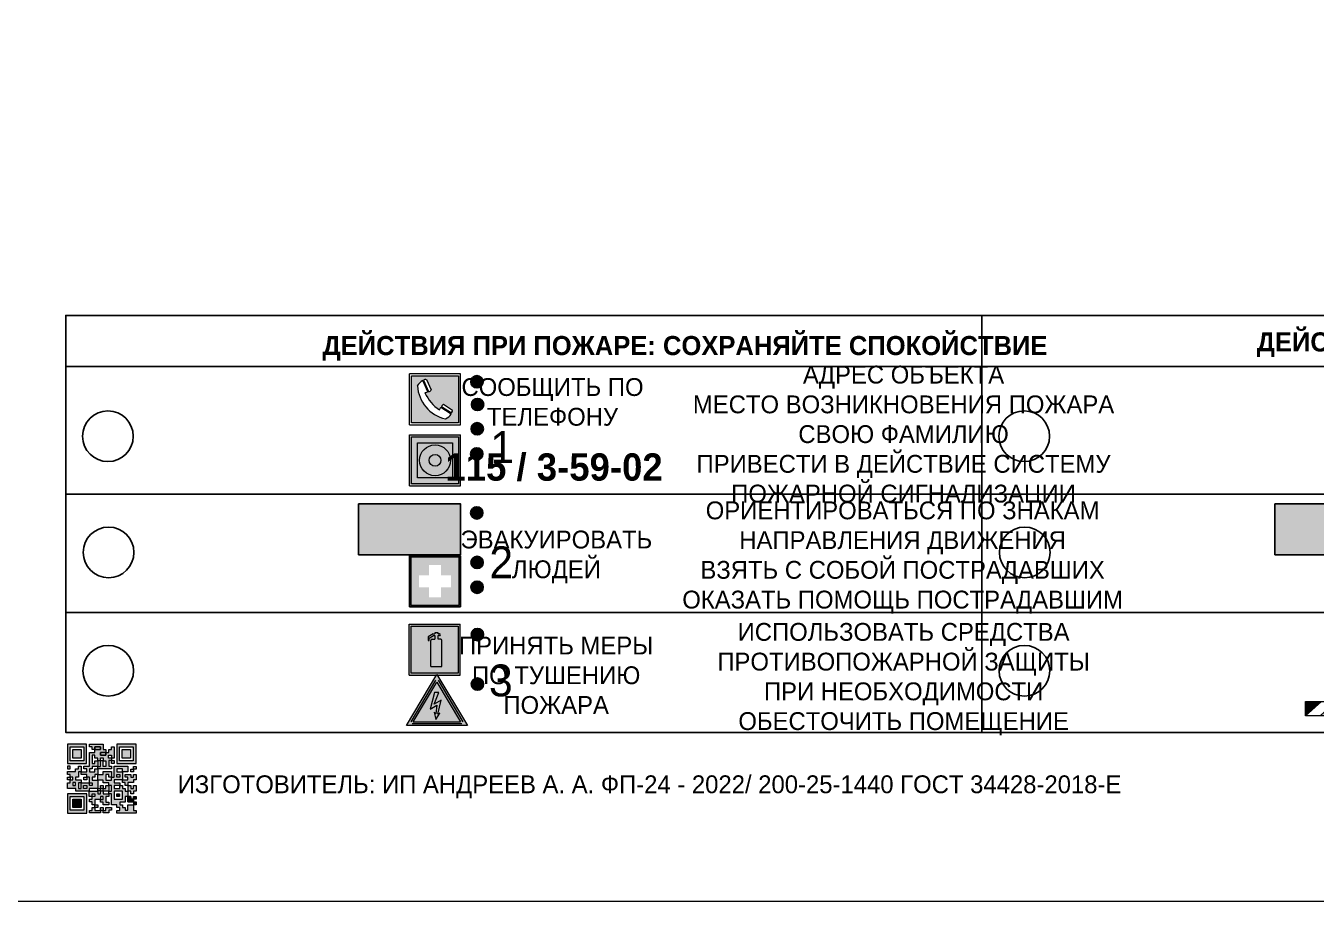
# Model space of a CAD drawing. Header units: millimetres. Extents: x 13114 to 67229, y 22859 to 38520.
# Drawn here: x 19303.9 to 19506.3, y 35160.4 to 35297.8 of the extents above; entities that cross this region are included whole.
import ezdxf

# ---------------------------------------------------------------- set-up
doc = ezdxf.new("R2010")
doc.units = ezdxf.units.MM
doc.styles.add('обычный', font='arial.ttf')

# ---------------------------------------------------------------- blocks, each defined once
blk = doc.blocks.new('A$C47DD6509')
at = {"lineweight": 5}
for points in [[(-8.69, 0), (-11.19, 0), (-11.19, -2.22)], [(-4.22, 0), (-6.45, 0), (-8.91, -2.22), (-6.61, -2.22)], [(0, 0), (-2.09, 0), (-4.36, -2.22), (-2.29, -2.22)]]:
    blk.add_hatch(color=242, dxfattribs=at).paths.add_polyline_path(points)
at = {"color": 242, "lineweight": 5}
for p, q in [((-11.19, -2.22), (-8.69, 0)), ((-11.19, -2.22), (-11.19, 0)), ((-11.19, 0), (-8.69, 0)), ((-11.19, 0), (0, 0)), ((-8.91, -2.22), (-6.45, 0)), ((-6.61, -2.22), (-4.22, 0)), ((-4.36, -2.22), (-2.09, 0)), ((-2.29, -2.22), (0, 0)), ((0, 0), (0, -2.22)), ((0, -2.22), (-11.19, -2.22))]:
    blk.add_line(p, q, dxfattribs=at)
blk = doc.blocks.new('A$C3E6D3DDE')
at = {"lineweight": 5}
h = blk.add_hatch(color=40, dxfattribs=at)
h.paths.add_polyline_path([(24.1, 1.45), (16.46, -11.35), (31.74, -11.35)])
h.paths.add_polyline_path([(24.09, -0.46), (30.03, -10.41), (18.14, -10.41)], flags=16)
h.paths.add_polyline_path([(24.54, -3.08), (23.41, -6.02), (25.13, -5.01), (24.33, -8.5), (24.82, -8.27), (23.79, -9.86), (23.4, -8.04), (23.8, -8.43), (24.04, -6.29), (22.39, -7.25), (23.44, -3.08)], flags=0)
h = blk.add_hatch(color=256, dxfattribs=at)
h.paths.add_polyline_path([(24.37, 0.03, 0.567511), (23.82, 0.03), (17.59, -10.4, 0.582454), (17.86, -10.88), (30.32, -10.88, 0.582149), (30.6, -10.4)])
h.paths.add_polyline_path([(24.09, -0.46), (18.14, -10.41), (30.03, -10.41)], flags=16)
h.paths.add_polyline_path([(24.54, -3.08), (23.41, -6.02), (25.13, -5.01), (24.33, -8.5), (24.82, -8.27), (23.79, -9.86), (23.4, -8.04), (23.8, -8.43), (24.04, -6.29), (22.39, -7.25), (23.44, -3.08)], flags=0)
h = blk.add_hatch(color=40, dxfattribs=at)
h.paths.add_polyline_path([(24.09, -0.46), (18.14, -10.41), (30.03, -10.41)])
h.paths.add_polyline_path([(24.82, -8.27), (23.79, -9.86), (23.4, -8.04), (23.8, -8.43), (24.04, -6.29), (22.39, -7.25), (23.44, -3.08), (24.54, -3.08), (23.41, -6.02), (25.13, -5.01), (24.33, -8.5)], flags=16)
at = {"color": 40, "lineweight": 5}
for p, q in [((16.46, -11.35), (24.1, 1.45)), ((24.1, 1.45), (31.74, -11.35))]:
    blk.add_line(p, q, dxfattribs=at)
at = {"lineweight": 5}
for p, q in [((17.59, -10.4), (23.82, 0.03)), ((24.37, 0.03), (30.6, -10.4)), ((18.14, -10.41), (24.09, -0.46)), ((23.44, -3.08), (22.39, -7.25)), ((23.41, -6.02), (24.54, -3.08)), ((24.54, -3.08), (23.44, -3.08)), ((24.09, -0.46), (30.03, -10.41)), ((22.39, -7.25), (24.04, -6.29)), ((25.13, -5.01), (23.41, -6.02)), ((24.04, -6.29), (23.8, -8.43)), ((24.33, -8.5), (25.13, -5.01)), ((23.8, -8.43), (23.4, -8.04)), ((23.4, -8.04), (23.79, -9.86)), ((23.79, -9.86), (24.82, -8.27)), ((24.82, -8.27), (24.33, -8.5)), ((17.86, -10.88), (30.32, -10.88)), ((18.14, -10.41), (30.03, -10.41))]:
    blk.add_line(p, q, dxfattribs=at)
at = {"color": 50, "lineweight": 5}
blk.add_line((31.74, -11.35), (16.46, -11.35), dxfattribs=at)
blk = doc.blocks.new('QR')
at = {"lineweight": 0}
h = blk.add_hatch(color=256, dxfattribs=at)
h.dxf.hatch_style = 1
h.paths.add_polyline_path([(9241.16, 2687.38), (9242.01, 2687.38), (9242.01, 2687.83), (9241.59, 2687.83), (9241.59, 2688.68), (9239.45, 2688.68), (9239.45, 2688.25), (9239.86, 2688.25), (9239.86, 2687.83), (9240.29, 2687.83), (9240.29, 2688.25), (9241.16, 2688.25), (9241.16, 2687.83), (9240.29, 2687.83), (9240.29, 2687.38), (9239.45, 2687.38), (9239.45, 2685.22), (9238.57, 2685.22), (9238.57, 2684.8), (9239.02, 2684.8), (9239.02, 2684.37), (9238.13, 2684.37), (9238.13, 2683.92), (9239.02, 2683.92), (9239.02, 2683.5), (9239.44, 2683.5), (9239.44, 2682.64), (9239.87, 2682.64), (9239.87, 2682.18), (9239.44, 2682.18), (9239.44, 2682.64), (9238.13, 2682.64), (9238.13, 2681.76), (9237.71, 2681.76), (9237.71, 2682.64), (9238.13, 2682.64), (9238.13, 2683.07), (9237.27, 2683.07), (9237.27, 2683.51), (9237.71, 2683.51), (9237.71, 2684.37), (9238.13, 2684.37), (9238.13, 2685.22), (9237.71, 2685.22), (9237.71, 2684.8), (9237.28, 2684.8), (9237.28, 2684.38), (9235.98, 2684.38), (9235.98, 2683.92), (9236.4, 2683.92), (9236.4, 2683.49), (9236.84, 2683.49), (9236.84, 2683.07), (9236.4, 2683.07), (9236.4, 2682.64), (9235.98, 2682.64), (9235.98, 2681.76), (9237.29, 2681.76), (9237.29, 2681.33), (9239.43, 2681.33), (9239.43, 2681.76), (9240.74, 2681.76), (9240.74, 2683.05), (9239.87, 2683.05), (9239.87, 2683.5), (9240.29, 2683.5), (9240.29, 2683.91), (9240.74, 2683.91), (9240.74, 2684.81), (9240.29, 2684.81), (9240.29, 2684.79), (9240.29, 2684.37), (9239.45, 2684.37), (9239.45, 2684.8), (9239.87, 2684.8), (9239.87, 2685.21), (9240.74, 2685.21), (9240.74, 2686.1), (9240.29, 2686.1), (9240.29, 2685.64), (9239.86, 2685.64), (9239.86, 2686.95), (9240.29, 2686.95), (9240.29, 2686.52), (9240.74, 2686.52), (9240.74, 2686.1), (9241.16, 2686.1), (9241.16, 2686.53), (9241.59, 2686.53), (9241.59, 2686.1), (9242.02, 2686.1), (9242.02, 2685.21), (9241.59, 2685.21), (9241.59, 2686.1), (9241.16, 2686.1), (9241.16, 2685.21), (9240.74, 2685.21), (9240.74, 2684.81), (9242.89, 2684.81), (9242.89, 2685.22), (9242.47, 2685.22), (9242.47, 2686.11), (9242.89, 2686.11), (9242.89, 2686.52), (9242.46, 2686.52), (9242.46, 2686.95), (9242.89, 2686.95), (9242.89, 2686.52), (9243.32, 2686.52), (9243.32, 2688.26), (9242.9, 2688.26), (9242.9, 2687.83), (9242.47, 2687.83), (9242.47, 2687.38), (9242.01, 2687.38), (9242.01, 2686.94), (9241.16, 2686.94)])
h.paths.add_polyline_path([(9239.02, 2682.18), (9239.02, 2681.76), (9238.54, 2681.76), (9238.54, 2682.18)], flags=16)
h.paths.add_polyline_path([(9237.27, 2682.65), (9237.27, 2682.19), (9236.83, 2682.19), (9236.83, 2682.65)], flags=16)
h = blk.add_hatch(color=256, dxfattribs=at)
h.dxf.hatch_style = 1
h.paths.add_polyline_path([(9238.15, 2687.83), (9236.83, 2687.83), (9236.83, 2686.52), (9238.15, 2686.52)], flags=0)
h.paths.add_polyline_path([(9239.01, 2685.65), (9239.01, 2688.68), (9235.98, 2688.68), (9235.98, 2685.65)])
h.paths.add_polyline_path([(9236.41, 2686.1), (9236.41, 2688.26), (9238.56, 2688.26), (9238.56, 2686.1)], flags=16)
h.paths.add_polyline_path([(9236.83, 2686.52), (9236.83, 2687.83), (9238.15, 2687.83), (9238.15, 2686.52)], flags=0)
h = blk.add_hatch(color=256, dxfattribs=at)
h.dxf.hatch_style = 1
h.paths.add_polyline_path([(9238.15, 2686.52), (9238.15, 2687.83), (9236.83, 2687.83), (9236.83, 2686.52)])
h.paths.add_polyline_path([(9245.91, 2686.52), (9245.91, 2687.83), (9244.59, 2687.83), (9244.59, 2686.52)], flags=0)
h.paths.add_polyline_path([(9246.77, 2685.65), (9246.77, 2688.68), (9243.74, 2688.68), (9243.74, 2685.65)])
h.paths.add_polyline_path([(9244.17, 2686.1), (9244.17, 2688.26), (9246.32, 2688.26), (9246.32, 2686.1)], flags=16)
h.paths.add_polyline_path([(9244.59, 2686.52), (9244.59, 2687.83), (9245.91, 2687.83), (9245.91, 2686.52)], flags=0)
h = blk.add_hatch(color=256, dxfattribs=at)
h.dxf.hatch_style = 1
h.paths.add_polyline_path([(9240.75, 2681.76), (9240.75, 2681.35), (9241.17, 2681.35), (9241.17, 2681.76)])
h.paths.add_polyline_path([(9241.6, 2682.18), (9241.17, 2682.18), (9241.17, 2681.76), (9241.6, 2681.76)])
h.paths.add_polyline_path([(9242.47, 2681.34), (9242.47, 2682.19), (9242.02, 2682.19), (9242.02, 2681.76), (9241.6, 2681.76), (9241.6, 2681.34)])
h.paths.add_polyline_path([(9239.87, 2678.3), (9239.44, 2678.3), (9239.44, 2677.89), (9241.17, 2677.89), (9241.17, 2678.3), (9240.28, 2678.3), (9240.28, 2678.73), (9239.87, 2678.73)])
h.paths.add_polyline_path([(9240.75, 2678.73), (9240.75, 2679.19), (9240.28, 2679.19), (9240.28, 2678.73)])
h.paths.add_polyline_path([(9241.6, 2678.73), (9241.17, 2678.73), (9241.17, 2678.3), (9241.6, 2678.3)])
h.paths.add_polyline_path([(9242.02, 2678.3), (9241.6, 2678.3), (9241.6, 2677.89), (9242.48, 2677.89), (9242.48, 2678.31), (9242.9, 2678.31), (9242.9, 2678.73), (9242.02, 2678.73)])
h.paths.add_polyline_path([(9246.36, 2684.37), (9246.36, 2684.79), (9245.93, 2684.79), (9245.93, 2684.37)])
h.paths.add_polyline_path([(9246.78, 2685.2), (9246.36, 2685.2), (9246.36, 2684.79), (9246.78, 2684.79)])
h.paths.add_polyline_path([(9245.91, 2687.83), (9244.59, 2687.83), (9244.59, 2686.52), (9245.91, 2686.52)])
h = blk.add_hatch(color=256, dxfattribs=at)
h.dxf.hatch_style = 1
h.paths.add_polyline_path([(9243.32, 2686.11), (9242.89, 2686.11), (9242.89, 2685.64), (9243.32, 2685.64)])
h.paths.add_polyline_path([(9239.02, 2683.07), (9239.02, 2683.5), (9238.56, 2683.5), (9238.56, 2683.07)])
h.paths.add_polyline_path([(9236.4, 2684.8), (9236.4, 2685.22), (9235.98, 2685.22), (9235.98, 2684.8)])
h.paths.add_polyline_path([(9236.4, 2683.07), (9236.4, 2683.49), (9235.98, 2683.49), (9235.98, 2683.07)])
h = blk.add_hatch(color=256, dxfattribs=at)
h.dxf.hatch_style = 1
h.paths.add_polyline_path([(9243.32, 2682.64), (9243.32, 2683.07), (9244.62, 2683.07), (9244.62, 2684.37), (9243.74, 2684.37), (9243.74, 2684.8), (9244.62, 2684.8), (9244.62, 2684.37), (9245.48, 2684.37), (9245.48, 2685.22), (9243.32, 2685.22), (9243.32, 2683.5), (9242.89, 2683.5), (9242.89, 2683.06), (9242.01, 2683.06), (9242.01, 2683.91), (9242.47, 2683.91), (9242.47, 2683.5), (9242.89, 2683.5), (9242.89, 2684.38), (9241.59, 2684.38), (9241.59, 2683.91), (9240.74, 2683.91), (9240.74, 2683.05), (9241.59, 2683.05), (9241.59, 2682.64), (9242.47, 2682.64), (9242.47, 2682.19), (9242.91, 2682.19), (9242.91, 2681.34), (9242.48, 2681.34), (9242.48, 2680.91), (9242.91, 2680.91), (9242.91, 2679.17), (9243.75, 2679.17), (9243.75, 2678.73), (9244.2, 2678.73), (9244.2, 2678.3), (9243.75, 2678.3), (9243.75, 2677.88), (9246.78, 2677.88), (9246.78, 2678.3), (9246.35, 2678.3), (9246.35, 2679.19), (9245.48, 2679.19), (9245.48, 2678.31), (9245.05, 2678.31), (9245.05, 2678.73), (9244.62, 2678.73), (9244.62, 2679.19), (9244.2, 2679.19), (9244.2, 2679.61), (9245.05, 2679.61), (9245.05, 2680.46), (9245.48, 2680.46), (9245.48, 2681.34), (9245.04, 2681.34), (9245.04, 2681.76), (9244.63, 2681.76), (9244.63, 2682.19), (9244.21, 2682.19), (9244.21, 2681.76), (9243.32, 2681.76), (9243.32, 2682.19), (9244.21, 2682.19), (9244.21, 2682.64)])
h.paths.add_polyline_path([(9243.75, 2683.49), (9243.75, 2683.92), (9244.21, 2683.92), (9244.21, 2683.49)], flags=16)
h.paths.add_polyline_path([(9243.32, 2681.34), (9244.63, 2681.34), (9244.63, 2680.04), (9243.32, 2680.04)], flags=16)
h.paths.add_polyline_path([(9243.76, 2680.89), (9244.18, 2680.89), (9244.18, 2680.48), (9243.76, 2680.48)], flags=0)
h = blk.add_hatch(color=256, dxfattribs=at)
h.dxf.hatch_style = 1
h.paths.add_polyline_path([(9246.36, 2683.07), (9246.78, 2683.07), (9246.78, 2683.92), (9246.36, 2683.92), (9246.36, 2683.49), (9245.92, 2683.49), (9245.92, 2683.92), (9245.06, 2683.92), (9245.06, 2683.49), (9245.48, 2683.49), (9245.48, 2683.07), (9244.62, 2683.07), (9244.62, 2682.65), (9245.05, 2682.65), (9245.05, 2682.18), (9245.48, 2682.18), (9245.48, 2682.65), (9246.36, 2682.65)])
h.paths.add_polyline_path([(9246.78, 2682.18), (9246.36, 2682.18), (9246.36, 2681.75), (9245.92, 2681.75), (9245.92, 2682.18), (9245.48, 2682.18), (9245.48, 2681.34), (9245.48, 2681.34), (9245.94, 2681.34), (9245.94, 2680.91), (9246.36, 2680.91), (9246.36, 2681.34), (9246.78, 2681.34)])
h = blk.add_hatch(color=256, dxfattribs=at)
h.dxf.hatch_style = 1
h.paths.add_polyline_path([(9235.98, 2680.9), (9235.98, 2677.86), (9239.02, 2677.86), (9239.02, 2680.9)])
h.paths.add_polyline_path([(9238.57, 2680.48), (9238.57, 2678.32), (9236.41, 2678.32), (9236.41, 2680.48)], flags=16)
h.paths.add_polyline_path([(9238.15, 2680.05), (9238.15, 2678.74), (9236.83, 2678.74), (9236.83, 2680.05)], flags=0)
h = blk.add_hatch(color=256, dxfattribs=at)
h.dxf.hatch_style = 1
h.paths.add_polyline_path([(9242.02, 2680.46), (9242.48, 2680.46), (9242.48, 2680.91), (9241.58, 2680.91), (9241.58, 2681.35), (9241.17, 2681.35), (9241.17, 2680.91), (9240.75, 2680.91), (9240.75, 2681.33), (9239.43, 2681.33), (9239.43, 2680.46), (9239.86, 2680.46), (9239.86, 2680.92), (9240.3, 2680.92), (9240.3, 2680.46), (9239.86, 2680.46), (9239.86, 2680.04), (9239.44, 2680.04), (9239.44, 2679.62), (9239.86, 2679.62), (9239.86, 2679.19), (9240.29, 2679.19), (9240.29, 2680.03), (9241.18, 2680.03), (9241.18, 2680.47), (9241.6, 2680.47), (9241.6, 2680.03), (9241.18, 2680.03), (9241.18, 2679.61), (9241.6, 2679.61), (9241.6, 2679.19), (9242.47, 2679.19), (9242.47, 2679.6), (9242.02, 2679.6)])
h = blk.add_hatch(color=256, dxfattribs=at)
h.dxf.hatch_style = 1
h.paths.add_polyline_path([(9244.18, 2680.48), (9244.18, 2680.89), (9243.76, 2680.89), (9243.76, 2680.48)])
h = blk.add_hatch(color=256, dxfattribs=at)
h.dxf.hatch_style = 1
h.paths.add_polyline_path([(9238.15, 2680.05), (9236.83, 2680.05), (9236.83, 2678.74), (9238.15, 2678.74)])
h = blk.add_hatch(color=256, dxfattribs=at)
h.dxf.hatch_style = 1
h.paths.add_polyline_path([(9245.93, 2680.04), (9245.93, 2680.46), (9245.48, 2680.46), (9245.48, 2679.62), (9246.35, 2679.62), (9246.35, 2680.04)])
h.paths.add_polyline_path([(9246.78, 2680.04), (9246.78, 2680.46), (9246.35, 2680.46), (9246.35, 2680.04)])
h.paths.add_polyline_path([(9246.78, 2679.18), (9246.78, 2679.62), (9246.35, 2679.62), (9246.35, 2679.18)])
for points in [[(9237.71, 2685.22), (9238.13, 2685.22), (9238.13, 2684.37), (9237.71, 2684.37), (9237.71, 2683.51), (9237.27, 2683.51), (9237.27, 2683.07), (9238.13, 2683.07), (9238.13, 2682.64), (9237.71, 2682.64), (9237.71, 2681.76), (9238.13, 2681.76), (9238.13, 2682.64), (9239.44, 2682.64), (9239.44, 2683.5), (9239.02, 2683.5), (9239.02, 2683.07), (9238.56, 2683.07), (9238.56, 2683.5), (9239.02, 2683.5), (9239.02, 2683.92), (9238.13, 2683.92), (9238.13, 2684.37), (9239.02, 2684.37), (9239.02, 2684.8), (9238.57, 2684.8), (9238.57, 2685.22), (9239.45, 2685.22), (9239.45, 2687.38), (9240.29, 2687.38), (9240.29, 2687.83), (9239.86, 2687.83), (9239.86, 2688.25), (9239.45, 2688.25), (9239.45, 2688.68), (9241.59, 2688.68), (9241.59, 2687.83), (9242.01, 2687.83), (9242.01, 2687.38), (9242.47, 2687.38), (9242.47, 2687.83), (9242.9, 2687.83), (9242.9, 2688.26), (9243.32, 2688.26), (9243.32, 2686.52), (9242.89, 2686.52), (9242.89, 2686.11), (9243.32, 2686.11), (9243.32, 2685.64), (9242.89, 2685.64), (9242.89, 2686.11), (9242.47, 2686.11), (9242.47, 2685.22), (9242.89, 2685.22), (9242.89, 2684.81), (9240.74, 2684.81), (9240.74, 2683.91), (9241.59, 2683.91), (9241.59, 2684.38), (9242.89, 2684.38), (9242.89, 2683.5), (9242.47, 2683.5), (9242.47, 2683.91), (9242.01, 2683.91), (9242.01, 2683.06), (9242.89, 2683.06), (9242.89, 2683.5), (9243.32, 2683.5), (9243.32, 2685.22), (9245.48, 2685.22), (9245.48, 2684.37), (9244.62, 2684.37), (9244.62, 2683.07), (9245.48, 2683.07), (9245.48, 2683.49), (9245.06, 2683.49), (9245.06, 2683.92), (9245.92, 2683.92), (9245.92, 2683.49), (9246.36, 2683.49), (9246.36, 2683.92), (9246.78, 2683.92), (9246.78, 2683.07), (9246.36, 2683.07), (9246.36, 2682.65), (9245.48, 2682.65), (9245.48, 2682.18), (9245.92, 2682.18), (9245.92, 2681.75), (9246.36, 2681.75), (9246.36, 2682.18), (9246.78, 2682.18), (9246.78, 2681.34), (9246.36, 2681.34), (9246.36, 2680.91), (9245.94, 2680.91), (9245.94, 2681.34), (9245.48, 2681.34), (9245.48, 2680.46), (9245.93, 2680.46), (9245.93, 2680.04), (9246.35, 2680.04), (9246.35, 2680.46), (9246.78, 2680.46), (9246.78, 2680.04), (9246.78, 2680.04), (9246.35, 2680.04), (9246.35, 2679.62), (9246.78, 2679.62), (9246.78, 2679.18), (9246.35, 2679.18), (9246.35, 2678.3), (9246.78, 2678.3), (9246.78, 2677.88), (9243.75, 2677.88), (9243.75, 2678.3), (9244.2, 2678.3), (9244.2, 2678.73), (9243.75, 2678.73), (9243.75, 2679.17), (9242.91, 2679.17), (9242.91, 2680.91), (9242.48, 2680.91), (9242.48, 2680.46), (9242.02, 2680.46), (9242.02, 2679.6), (9242.47, 2679.6), (9242.47, 2679.19), (9241.6, 2679.19), (9241.6, 2679.61), (9241.18, 2679.61), (9241.18, 2680.03), (9240.29, 2680.03), (9240.29, 2679.19), (9240.75, 2679.19), (9240.75, 2678.73), (9240.28, 2678.73), (9240.28, 2678.3), (9241.17, 2678.3), (9241.17, 2678.73), (9241.6, 2678.73), (9241.6, 2678.3), (9242.02, 2678.3), (9242.02, 2678.73), (9242.9, 2678.73), (9242.9, 2678.31), (9242.48, 2678.31), (9242.48, 2677.89), (9241.6, 2677.89), (9241.6, 2678.3), (9241.17, 2678.3), (9241.17, 2677.89), (9239.44, 2677.89), (9239.44, 2678.3), (9239.87, 2678.3), (9239.87, 2678.73), (9240.28, 2678.73), (9240.28, 2679.19), (9240.29, 2679.19), (9239.86, 2679.19), (9239.86, 2679.62), (9239.44, 2679.62), (9239.44, 2680.04), (9239.86, 2680.04), (9239.86, 2680.46), (9239.43, 2680.46), (9239.43, 2681.33), (9237.29, 2681.33), (9237.29, 2681.76), (9235.98, 2681.76), (9235.98, 2682.64), (9236.4, 2682.64), (9236.4, 2683.07), (9235.98, 2683.07), (9235.98, 2683.49), (9236.4, 2683.49), (9236.4, 2683.92), (9235.98, 2683.92), (9235.98, 2684.38), (9237.28, 2684.38), (9237.28, 2684.8), (9237.71, 2684.8), (9237.71, 2685.22), (9237.92, 2685.22)], [(9240.74, 2686.1), (9240.74, 2686.52), (9240.29, 2686.52), (9240.29, 2686.95), (9239.86, 2686.95), (9239.86, 2685.64), (9240.29, 2685.64), (9240.29, 2686.1), (9240.74, 2686.1), (9240.74, 2686.52)], [(9240.74, 2685.21), (9239.87, 2685.21), (9239.87, 2684.8), (9239.45, 2684.8), (9239.45, 2684.37), (9240.29, 2684.37), (9240.29, 2684.79), (9240.29, 2684.81), (9240.74, 2684.81), (9240.74, 2685.21), (9239.87, 2685.21)], [(9240.74, 2683.05), (9240.74, 2681.76), (9239.43, 2681.76), (9239.43, 2681.33), (9240.75, 2681.33), (9240.75, 2681.35), (9240.75, 2680.91), (9241.17, 2680.91), (9241.17, 2681.35), (9241.58, 2681.35), (9241.58, 2680.91), (9242.48, 2680.91), (9242.48, 2681.34), (9242.91, 2681.34), (9242.91, 2682.19), (9242.47, 2682.19), (9242.47, 2682.64), (9241.59, 2682.64), (9241.59, 2683.05), (9240.74, 2683.05)], [(9240.74, 2683.91), (9240.29, 2683.91), (9240.29, 2683.5), (9239.87, 2683.5), (9239.87, 2683.05), (9240.74, 2683.05), (9240.74, 2683.91)], [(9244.62, 2683.07), (9243.32, 2683.07), (9243.32, 2682.64), (9244.21, 2682.64), (9244.21, 2682.19), (9243.32, 2682.19), (9243.32, 2681.76), (9244.21, 2681.76), (9244.21, 2682.19), (9244.63, 2682.19), (9244.63, 2681.76), (9245.04, 2681.76), (9245.04, 2681.34), (9245.48, 2681.34)], [(9244.62, 2684.37), (9244.62, 2684.8), (9243.74, 2684.8), (9243.74, 2684.37), (9244.62, 2684.37)], [(9245.48, 2682.18), (9245.05, 2682.18), (9245.05, 2682.65), (9244.62, 2682.65), (9244.62, 2683.07)], [(9239.86, 2680.46), (9239.86, 2680.92), (9240.3, 2680.92), (9240.3, 2680.46), (9239.86, 2680.46)], [(9241.6, 2681.76), (9242.02, 2681.76), (9242.02, 2682.19), (9242.47, 2682.19), (9242.47, 2681.34), (9241.6, 2681.34), (9241.6, 2681.76)], [(9245.48, 2682.18), (9245.48, 2681.34)], [(9245.48, 2680.46), (9245.05, 2680.46), (9245.05, 2679.61), (9244.2, 2679.61), (9244.2, 2679.19), (9244.62, 2679.19), (9244.62, 2678.73), (9245.05, 2678.73), (9245.05, 2678.31), (9245.48, 2678.31), (9245.48, 2679.19), (9246.35, 2679.19), (9246.35, 2679.07)], [(9246.35, 2679.62), (9245.48, 2679.62), (9245.48, 2680.46)], [(9245.48, 2680.46), (9245.48, 2679.62), (9246.35, 2679.62), (9246.35, 2680.04), (9245.93, 2680.04), (9245.93, 2680.46), (9245.48, 2680.46), (9245.48, 2679.62)], [(9246.35, 2679.62), (9246.35, 2679.18)]]:
    blk.add_lwpolyline(points, dxfattribs=at)
for points in [[(9235.98, 2685.65), (9239.01, 2685.65), (9239.01, 2688.68), (9235.98, 2688.68)], [(9236.41, 2688.26), (9238.56, 2688.26), (9238.56, 2686.1), (9236.41, 2686.1)], [(9236.83, 2687.83), (9238.15, 2687.83), (9238.15, 2686.52), (9236.83, 2686.52)], [(9240.29, 2687.83), (9241.16, 2687.83), (9241.16, 2688.25), (9240.29, 2688.25)], [(9240.29, 2688.25), (9241.16, 2688.25), (9241.16, 2687.83), (9240.29, 2687.83)], [(9242.01, 2687.38), (9241.16, 2687.38), (9241.16, 2686.94), (9242.01, 2686.94)], [(9241.16, 2687.38), (9242.01, 2687.38), (9242.01, 2686.94), (9241.16, 2686.94)], [(9242.89, 2686.52), (9242.46, 2686.52), (9242.46, 2686.95), (9242.89, 2686.95)], [(9243.74, 2685.65), (9246.77, 2685.65), (9246.77, 2688.68), (9243.74, 2688.68)], [(9244.17, 2688.26), (9246.32, 2688.26), (9246.32, 2686.1), (9244.17, 2686.1)], [(9244.59, 2687.83), (9245.91, 2687.83), (9245.91, 2686.52), (9244.59, 2686.52)], [(9235.98, 2684.8), (9236.4, 2684.8), (9236.4, 2685.22), (9235.98, 2685.22)], [(9241.16, 2686.1), (9240.74, 2686.1), (9240.74, 2685.21), (9241.16, 2685.21)], [(9241.16, 2686.53), (9241.59, 2686.53), (9241.59, 2686.1), (9241.16, 2686.1)], [(9241.59, 2686.1), (9242.02, 2686.1), (9242.02, 2685.21), (9241.59, 2685.21)], [(9246.36, 2685.2), (9246.78, 2685.2), (9246.78, 2684.79), (9246.36, 2684.79)], [(9236.4, 2683.07), (9236.84, 2683.07), (9236.84, 2683.49), (9236.4, 2683.49)], [(9243.75, 2683.92), (9244.21, 2683.92), (9244.21, 2683.49), (9243.75, 2683.49)], [(9245.93, 2684.79), (9246.36, 2684.79), (9246.36, 2684.37), (9245.93, 2684.37)], [(9235.98, 2677.86), (9239.02, 2677.86), (9239.02, 2680.9), (9235.98, 2680.9)], [(9236.83, 2682.19), (9237.27, 2682.19), (9237.27, 2682.65), (9236.83, 2682.65)], [(9238.54, 2682.18), (9239.02, 2682.18), (9239.02, 2681.76), (9238.54, 2681.76)], [(9239.44, 2682.64), (9239.87, 2682.64), (9239.87, 2682.18), (9239.44, 2682.18)], [(9240.75, 2681.76), (9241.17, 2681.76), (9241.17, 2681.35), (9240.75, 2681.35)], [(9241.17, 2682.18), (9241.6, 2682.18), (9241.6, 2681.76), (9241.17, 2681.76)], [(9243.32, 2680.04), (9244.63, 2680.04), (9244.63, 2681.34), (9243.32, 2681.34)], [(9243.76, 2680.89), (9244.18, 2680.89), (9244.18, 2680.48), (9243.76, 2680.48)], [(9236.41, 2680.48), (9238.57, 2680.48), (9238.57, 2678.32), (9236.41, 2678.32)], [(9236.83, 2680.05), (9238.15, 2680.05), (9238.15, 2678.74), (9236.83, 2678.74)], [(9241.18, 2680.03), (9241.6, 2680.03), (9241.6, 2680.47), (9241.18, 2680.47)]]:
    blk.add_lwpolyline(points, close=True, dxfattribs=at)
blk = doc.blocks.new('A$C456E1F9C')
at = {"lineweight": 5}
h = blk.add_hatch(color=242, dxfattribs=at)
h.paths.add_polyline_path([(0.51, -1.47), (0.51, -13.26), (12.29, -13.26), (12.29, -1.47)])
h.paths.add_polyline_path([(5.42, -4.95, -0.254479), (4.78, -5.4), (3.52, -2.53, -0.209735), (4.23, -2.4)], flags=16)
h.paths.add_polyline_path([(8.53, -8.6), (10.87, -10.17), (10.54, -10.76), (8.03, -9.13, -0.192251)], flags=16)
h.paths.add_polyline_path([(4.61, -5.49, 0.005518), (3.87, -5.72, 0.128647), (7.49, -10.01, 0.00809), (7.83, -9.33), (10.47, -10.97, -0.16736), (8.99, -12.25, -0.327862), (1.95, -3.95, -0.166952), (3.36, -2.62)], flags=16)
at = {"color": 242, "lineweight": 5}
for p, q in [((0, -13.77), (0, -0.97)), ((12.8, -0.97), (0, -0.97)), ((4.61, -5.49), (3.36, -2.62)), ((3.52, -2.53), (4.78, -5.4)), ((4.23, -2.4), (5.42, -4.95)), ((12.8, -13.77), (12.8, -0.97)), ((7.83, -9.33), (10.47, -10.97)), ((8.03, -9.13), (10.54, -10.76)), ((10.81, -10.12), (8.53, -8.6)), ((10.54, -10.76), (10.8, -10.3)), ((10.8, -10.3), (10.81, -10.12)), ((0, -13.77), (12.8, -13.77))]:
    blk.add_line(p, q, dxfattribs=at)
blk.add_lwpolyline([(0.51, -1.47), (12.29, -1.47), (12.29, -13.26), (0.51, -13.26)], close=True, dxfattribs=at)
for centre, radius, start, end in [((4.59, -5.34), 2.99, 114.2845, 152.1974), ((4.02, -3.27), 0.891, 76.3284, 123.7092), ((11.12, -3.31), 9.19, 183.9915, 256.6009), ((14.98, -39.1), 35.17, 107.1487, 108.4135), ((13.86, -0.94), 11.08, 205.5536, 234.8762), ((4.68, -4.59), 0.824, 276.9621, 334.0723), ((-13.31, 0.8), 23.44, 332.5487, 334.4027), ((8.94, -9.5), 0.989, 114.4092, 157.9388), ((7.87, -9.46), 3, 291.9291, 329.9329)]:
    blk.add_arc(centre, radius, start, end, dxfattribs=at)
blk = doc.blocks.new('A$C54414219')
at = {"true_color": 0xffffff}
h = blk.add_hatch(color=7, dxfattribs=at)
h.paths.add_polyline_path([(2.39, -9.45), (2.39, -18.3), (11.23, -18.3), (11.23, -9.45)], flags=0)
h.paths.add_polyline_path([(10.71, -13.87, -1), (2.92, -13.87, -1)], flags=0)
h.paths.add_polyline_path([(8.3, -13.87, -1), (5.33, -13.87, -1)], flags=0)
h.paths.add_polyline_path([(0.41, -7.47), (0.41, -20.27), (13.21, -20.27), (13.21, -7.47)])
h.paths.add_polyline_path([(0.92, -19.77), (12.71, -19.77), (12.71, -7.98), (0.92, -7.98)], flags=16)
h.paths.add_polyline_path([(11.23, -9.45), (11.23, -18.3), (2.39, -18.3), (2.39, -9.45)], flags=0)
at = {"lineweight": 5}
h = blk.add_hatch(color=242, dxfattribs=at)
h.paths.add_polyline_path([(12.71, -7.98), (0.92, -7.98), (0.92, -19.77), (12.71, -19.77)])
h.paths.add_polyline_path([(11.23, -18.3), (2.39, -18.3), (2.39, -9.45), (11.23, -9.45)], flags=16)
h.paths.add_polyline_path([(10.71, -13.87, -1), (2.92, -13.87, -1)], flags=0)
h.paths.add_polyline_path([(8.3, -13.87, -1), (5.33, -13.87, -1)], flags=0)
at = {"true_color": 0xffffff}
h = blk.add_hatch(color=7, dxfattribs=at)
h.paths.add_polyline_path([(2.39, -9.45), (2.39, -18.3), (11.23, -18.3), (11.23, -9.45)])
h.paths.add_polyline_path([(10.71, -13.87, -1), (2.92, -13.87, -1)], flags=16)
h.paths.add_polyline_path([(8.3, -13.87, -1), (5.33, -13.87, -1)], flags=0)
at = {"lineweight": 5}
h = blk.add_hatch(color=242, dxfattribs=at)
h.paths.add_polyline_path([(2.92, -13.87, 1), (10.71, -13.87, 1)])
h.paths.add_polyline_path([(8.3, -13.87, -1), (5.33, -13.87, -1)], flags=16)
at = {"color": 242, "lineweight": 5}
for p, q in [((0.41, -20.27), (0.41, -7.47)), ((0.41, -7.47), (13.21, -7.47)), ((0.41, -7.47), (13.21, -7.47)), ((13.21, -20.27), (13.21, -7.47)), ((0.41, -20.27), (13.21, -20.27))]:
    blk.add_line(p, q, dxfattribs=at)
for points in [[(0.92, -7.98), (12.71, -7.98), (12.71, -19.77), (0.92, -19.77)], [(2.39, -9.45), (11.23, -9.45), (11.23, -18.3), (2.39, -18.3)]]:
    blk.add_lwpolyline(points, close=True, dxfattribs=at)
for radius in [3.89, 1.49]:
    blk.add_circle((6.81, -13.87), radius, dxfattribs=at)
blk = doc.blocks.new('A$C32E8229D')
at = {"true_color": 0xffffff}
blk.add_hatch(color=7, dxfattribs=at).paths.add_polyline_path([(0, 0), (0, -8), (16, -8), (16, 0)])
h = blk.add_hatch(color=126)
h.paths.add_polyline_path([(0.2, -0.2), (15.8, -0.2), (15.8, -7.8), (0.2, -7.8)])
h.paths.add_polyline_path([(13.49, -2.05), (12.08, -2.05), (11.37, -2.63, 0.162397), (11.29, -2.84), (11.29, -3.63), (10.35, -3.63), (10.35, -4.05), (11.68, -4.05), (11.68, -3.48), (12.26, -4.28), (11.29, -5.1), (11.29, -6.78), (11.85, -6.78), (11.85, -5.44), (12.8, -4.64), (12.8, -5.94), (14.46, -5.94), (14.46, -5.39), (13.45, -5.39), (13.45, -3.97), (12.46, -2.59), (13.15, -2.59), (13.69, -3.34), (14.18, -3)], flags=16)
h.paths.add_polyline_path([(10.74, -1.82, 1), (11.8, -1.82, 1)], flags=16)
h.paths.add_polyline_path([(9.39, -3.59), (5.99, -3.59), (6.56, -3.03), (5.91, -3.03), (5.1, -3.83), (5.91, -4.64), (6.56, -4.64), (5.99, -4.09), (9.39, -4.09)], flags=16)
h.paths.add_polyline_path([(4.29, -1.08), (1.72, -1.08), (1.72, -6.6), (4.29, -6.6)], flags=16)
at = {"color": 126}
blk.add_lwpolyline([(16, -8), (0, -8), (0, 0), (16, 0)], close=True, dxfattribs=at)
blk = doc.blocks.new('A$C18900ED3')
h = blk.add_hatch(color=126)
h.paths.add_polyline_path([(-0.18, -0.18), (-7.02, -0.18), (-7.02, -7.02), (-0.18, -7.02)])
h.paths.add_polyline_path([(-5.89, -4.46), (-5.89, -2.77), (-4.46, -2.77), (-4.46, -1.31), (-2.77, -1.31), (-2.77, -2.77), (-1.33, -2.77), (-1.33, -4.46), (-2.77, -4.46), (-2.77, -5.89), (-4.46, -5.89), (-4.46, -4.46)], flags=16)
at = {"color": 126}
for p, q in [((-7.2, 0), (-7.2, -7.2)), ((0, 0), (-7.2, 0)), ((0, -7.2), (0, 0)), ((-7.02, -7.02), (-7.02, -0.18)), ((-7.02, -0.18), (-0.18, -0.18)), ((-0.18, -0.18), (-0.18, -7.02)), ((-7.2, -7.2), (0, -7.2)), ((-0.18, -7.02), (-7.02, -7.02))]:
    blk.add_line(p, q, dxfattribs=at)
blk = doc.blocks.new('A$C3AD82952')
at = {"true_color": 0xf5f5ff}
h = blk.add_hatch(color=7, dxfattribs=at)
h.dxf.hatch_style = 1
h.paths.add_polyline_path([(8.21, 8.73, 0.414214), (7.89, 9.05), (7.22, 9.05), (7.22, 9.92), (7.59, 9.92, 1), (7.57, 10.36), (7.22, 10.36), (7.22, 10.6), (6.43, 10.6), (6.43, 10.36), (6.01, 10.36), (4.74, 9.59), (4.74, 8.69), (4.98, 8.73), (4.98, 9.26), (6.12, 9.91), (6.43, 9.91), (6.43, 9.05), (5.76, 9.05, 0.414214), (5.44, 8.73), (5.44, 2.2), (8.21, 2.2)], flags=0)
h.paths.add_polyline_path([(12.8, 12.8), (0, 12.8), (0, 0), (12.8, 0)])
h.paths.add_polyline_path([(0.51, 12.29), (12.29, 12.29), (12.29, 0.51), (0.51, 0.51)], flags=16)
h.paths.add_polyline_path([(4.74, 9.59), (6.01, 10.36), (6.43, 10.36), (6.43, 10.6), (7.22, 10.6), (7.22, 10.36), (7.59, 10.36, -0.94586), (7.59, 9.92), (7.22, 9.92), (7.22, 9.05), (7.89, 9.05, -0.414214), (8.21, 8.73), (8.21, 2.2), (5.44, 2.2), (5.44, 8.73, -0.414214), (5.76, 9.05), (6.43, 9.05), (6.43, 9.91), (6.12, 9.91), (4.98, 9.26), (4.98, 8.73), (4.74, 8.69)], flags=0)
h = blk.add_hatch(color=242)
h.dxf.hatch_style = 1
h.paths.add_polyline_path([(12.29, 12.29), (0.51, 12.29), (0.51, 0.51), (12.29, 0.51)])
h.paths.add_polyline_path([(4.74, 8.69), (4.74, 9.59), (6.01, 10.36), (6.43, 10.36), (6.43, 10.6), (7.22, 10.6), (7.22, 10.36), (7.59, 10.36, -0.94586), (7.59, 9.92), (7.22, 9.92), (7.22, 9.05), (7.89, 9.05, -0.414214), (8.21, 8.73), (8.21, 2.2), (5.44, 2.2), (5.44, 8.73, -0.414214), (5.76, 9.05), (6.43, 9.05), (6.43, 9.91), (6.12, 9.91), (4.98, 9.26), (4.98, 8.73)], flags=16)
h = blk.add_hatch(color=7, dxfattribs=at)
h.dxf.hatch_style = 1
h.paths.add_polyline_path([(8.21, 8.73, 0.414214), (7.89, 9.05), (7.22, 9.05), (7.22, 9.92), (7.59, 9.92, 1), (7.57, 10.36), (7.22, 10.36), (7.22, 10.6), (6.43, 10.6), (6.43, 10.36), (6.01, 10.36), (4.74, 9.59), (4.74, 8.69), (4.98, 8.73), (4.98, 9.26), (6.12, 9.91), (6.43, 9.91), (6.43, 9.05), (5.76, 9.05, 0.414214), (5.44, 8.73), (5.44, 2.2), (8.21, 2.2)])
at = {"color": 242, "lineweight": 5}
for p, q in [((0, 0), (0, 12.8)), ((0, 12.8), (12.8, 12.8)), ((6.01, 10.36), (4.74, 9.59)), ((4.98, 9.26), (6.12, 9.91)), ((6.01, 10.36), (6.43, 10.36)), ((6.12, 9.91), (6.43, 9.91)), ((7.22, 10.6), (6.43, 10.6)), ((6.43, 10.6), (6.43, 10.36)), ((6.43, 9.91), (6.43, 9.05)), ((7.22, 10.36), (7.22, 10.6)), ((7.59, 10.36), (7.22, 10.36)), ((7.22, 9.05), (7.22, 9.92)), ((7.59, 9.92), (7.22, 9.92)), ((12.8, 0), (12.8, 12.8)), ((4.74, 9.59), (4.74, 8.69)), ((4.74, 8.69), (4.98, 8.73)), ((4.98, 8.73), (4.98, 9.26)), ((5.44, 2.2), (5.44, 8.73)), ((5.76, 9.05), (6.43, 9.05)), ((7.89, 9.05), (7.22, 9.05)), ((8.21, 2.2), (8.21, 8.73)), ((0, 0), (12.8, 0)), ((5.44, 2.2), (8.21, 2.2))]:
    blk.add_line(p, q, dxfattribs=at)
blk.add_lwpolyline([(0.51, 12.29), (12.29, 12.29), (12.29, 0.51), (0.51, 0.51)], close=True, dxfattribs=at)
for centre, radius, start, end in [((7.58, 10.14), 0.223, 273.1875, 86.8125), ((5.76, 8.73), 0.32, 90, 180), ((7.89, 8.73), 0.32, 0, 90)]:
    blk.add_arc(centre, radius, start, end, dxfattribs=at)

msp = doc.modelspace()

# ---------------------------------------------------------------- hatches: boundary and pattern name
at = {"lineweight": 0}
h = msp.add_hatch(color=256, dxfattribs=at)
h.dxf.hatch_style = 1
h.paths.add_polyline_path([(19373.68, 35241.92, 1), (19375.61, 35241.92, 1)])
h = msp.add_hatch(color=256, dxfattribs=at)
h.dxf.hatch_style = 1
h.paths.add_polyline_path([(19373.79, 35238.34, 1), (19375.72, 35238.34, 1)])
h = msp.add_hatch(color=256, dxfattribs=at)
h.dxf.hatch_style = 1
h.paths.add_polyline_path([(19373.75, 35234.53, 1), (19375.68, 35234.53, 1)])
h = msp.add_hatch(color=256, dxfattribs=at)
h.dxf.hatch_style = 1
h.paths.add_polyline_path([(19373.66, 35230.6, 1), (19375.6, 35230.6, 1)])
h = msp.add_hatch(color=256, dxfattribs=at)
h.dxf.hatch_style = 1
h.paths.add_polyline_path([(19373.68, 35221.33, 1), (19375.61, 35221.33, 1)])
h = msp.add_hatch(color=256, dxfattribs=at)
h.dxf.hatch_style = 1
h.paths.add_polyline_path([(19373.72, 35213.55, 1), (19375.65, 35213.55, 1)])
h = msp.add_hatch(color=256, dxfattribs=at)
h.dxf.hatch_style = 1
h.paths.add_polyline_path([(19373.71, 35209.65, 1), (19375.64, 35209.65, 1)])
h = msp.add_hatch(color=256, dxfattribs=at)
h.dxf.hatch_style = 1
h.paths.add_polyline_path([(19373.77, 35202.23, 1), (19375.7, 35202.23, 1)])
h = msp.add_hatch(color=256, dxfattribs=at)
h.dxf.hatch_style = 1
h.paths.add_polyline_path([(19373.77, 35194.46, 1), (19375.71, 35194.46, 1)])

# ---------------------------------------------------------------- linework, layer by layer
at = {"color": 5, "lineweight": 0}
msp.add_lwpolyline([(19284.77, 35160.39), (19884.77, 35160.39), (19884.77, 35555.39), (19284.77, 35555.39)], close=True, dxfattribs=at)
for points in [[(19310.14, 35244.28), (19453.9, 35244.28), (19453.9, 35252.33), (19310.14, 35252.33)], [(19453.9, 35244.28), (19597.67, 35244.28), (19597.67, 35252.33), (19453.9, 35252.33)], [(19310.14, 35244.28), (19453.9, 35244.28), (19453.9, 35186.88), (19310.14, 35186.88)], [(19453.9, 35244.28), (19597.67, 35244.28), (19597.67, 35186.88), (19453.9, 35186.88)]]:
    msp.add_lwpolyline(points, close=True)
for points in [[(19368.55, 35224.28), (19310.14, 35224.28), (19453.9, 35224.28)], [(19512.32, 35224.28), (19453.9, 35224.28), (19597.67, 35224.28)], [(19368.55, 35205.71), (19310.14, 35205.71), (19453.9, 35205.71)], [(19512.32, 35205.71), (19453.9, 35205.71), (19597.67, 35205.71)]]:
    msp.add_lwpolyline(points)
for centre, radius in [((19374.65, 35241.92), 0.966), ((19374.75, 35238.34), 0.966), ((19316.76, 35233.36), 3.98), ((19460.53, 35233.36), 3.98), ((19374.71, 35234.53), 0.966), ((19374.63, 35230.6), 0.966), ((19374.64, 35221.33), 0.966), ((19316.86, 35215.13), 3.98), ((19460.62, 35215.13), 3.98), ((19374.68, 35213.55), 0.966), ((19374.68, 35209.65), 0.966), ((19374.73, 35202.23), 0.966), ((19316.8, 35196.55), 3.98), ((19460.56, 35196.55), 3.98), ((19374.74, 35194.46), 0.966)]:
    msp.add_circle(centre, radius)

# ---------------------------------------------------------------- block references
for name, p, xscale, yscale, zscale in [('A$C456E1F9C', (19364.09, 35243.74), 0.625, 0.625, 0.625), ('A$C54414219', (19363.83, 35238.25), 0.625, 0.625, 0.625), ('A$C18900ED3', (19372.09, 35214.61), 1.111111111007631, 1.111111111007631, 1.111111111007631), ('A$C3AD82952', (19364.04, 35195.87), 0.625, 0.625, 0.625), ('A$C3E6D3DDE', (19353.33, 35195.06), 0.625, 0.625, 0.625)]:
    msp.add_blockref(name, p, dxfattribs=dict(xscale=xscale, yscale=yscale, zscale=zscale))
at = {"xscale": -1}
for p in [(19372.09, 35222.75), (19515.86, 35222.75)]:
    msp.add_blockref('A$C32E8229D', p, dxfattribs=at)
at = {"color": 242, "true_color": 0xc1121c}
msp.add_blockref('A$C47DD6509', (19515.88, 35191.72), dxfattribs=at)
at = {"color": 22, "lineweight": 100, "true_color": 0xbb1e10}
msp.add_blockref('QR', (10074.41, 32496.34), dxfattribs=at)

# ---------------------------------------------------------------- texts
at = {"lineweight": 0, "attachment_point": 5, "style": 'обычный'}
for s, insert, char_height, width in [('{\\fProxima Nova Rg|b1|i0|c204|p2;ДЕЙСТВИЯ ПРИ ПОЖАРЕ: СОХРАНЯЙТЕ СПОКОЙСТВИЕ\\H1.6644x; }', (19407.3, 35247.16), 3, 175.1736), ('{\\fProxima Nova Rg|b1|i0|c204|p2;ДЕЙСТВИЯ ПРИ АВАРИИ: СОХРАНЯЙТЕ СПОКОЙСТВИЕ\\H1.6644x; }', (19553.52, 35247.73), 3, 175.1736), ('\\pi-8.4,l8.4,t8.4;{\\fProxima Nova Rg|b0|i0|c204|p2;АДРЕС ОБЪЕКТА\\PМЕСТО ВОЗНИКНОВЕНИЯ ПОЖАРА \\PСВОЮ ФАМИЛИЮ\\PПРИВЕСТИ В ДЕЙСТВИЕ СИСТЕМУ \\PПОЖАРНОЙ СИГНАЛИЗАЦИИ}', (19441.6, 35233.29), 2.8, 126.6484), ('{\\fProxima Nova Rg|b0|i0|c204|p2;СООБЩИТЬ ПО \\PТЕЛЕФОНУ}', (19386.52, 35238.73), 2.8, 126.6484), ('{\\fProxima Nova Rg|b0|i0|c204|p2;1\\H1.1667x; }', (19378.62, 35231.66), 5, 126.6484), ('{\\fProxima Nova Rg|b1|i0|c0|p2;\\H1.0714x;115 / 3-59-02\\H1.2822x; }', (19386.76, 35228.47), 4, 126.6484), ('\\pi-8.4,l8.4,t8.4;{\\fProxima Nova Rg|b0|i0|c204|p2;ОРИЕНТИРОВАТЬСЯ ПО ЗНАКАМ \\PНАПРАВЛЕНИЯ ДВИЖЕНИЯ\\PВЗЯТЬ С СОБОЙ ПОСТРАДАВШИХ\\PОКАЗАТЬ ПОМОЩЬ ПОСТРАДАВШИМ}', (19441.45, 35214.32), 2.8, 126.6484), ('{\\fProxima Nova Rg|b0|i0|c204|p2;ЭВАКУИРОВАТЬ \\PЛЮДЕЙ}', (19387.13, 35214.41), 2.8, 126.6484), ('{\\fProxima Nova Rg|b0|i0|c204|p2;2\\H1.1967x; }', (19378.47, 35213.58), 5, 126.6484), ('\\pi-8.4,l8.4,t8.4;{\\fProxima Nova Rg|b0|i0|c204|p2;ИСПОЛЬЗОВАТЬ СРЕДСТВА \\PПРОТИВОПОЖАРНОЙ ЗАЩИТЫ \\PПРИ НЕОБХОДИМОСТИ \\PОБЕСТОЧИТЬ ПОМЕЩЕНИЕ}', (19441.61, 35195.25), 2.8, 126.6484), ('{\\fProxima Nova Rg|b0|i0|c204|p2;ПРИНЯТЬ МЕРЫ \\PПО ТУШЕНИЮ \\PПОЖАРА}', (19387.09, 35195.83), 2.8, 126.6484), ('{\\fProxima Nova Rg|b0|i0|c204|p2;3\\H1.1967x; }', (19378.41, 35195), 5, 126.6484), ('\\pi-8.4,l8.4,t8.4;{\\fProxima Nova Rg|b0|i0|c204|p2;ИЗГОТОВИТЕЛЬ: ИП АНДРЕЕВ А. А.\\fProxima Nova Rg|b0|i0|c0|p2; \\fProxima Nova Rg|b0|i0|c204|p2;ФП-24 - 2022/ 200-25-1440 ГОСТ 34428-2018-Е\\H1.2266x; }', (19401.74, 35178.33), 2.8, 191.3484)]:
    msp.add_mtext(s, dxfattribs=dict(at, insert=insert, char_height=char_height, width=width))

doc.saveas('drawing.dxf')
